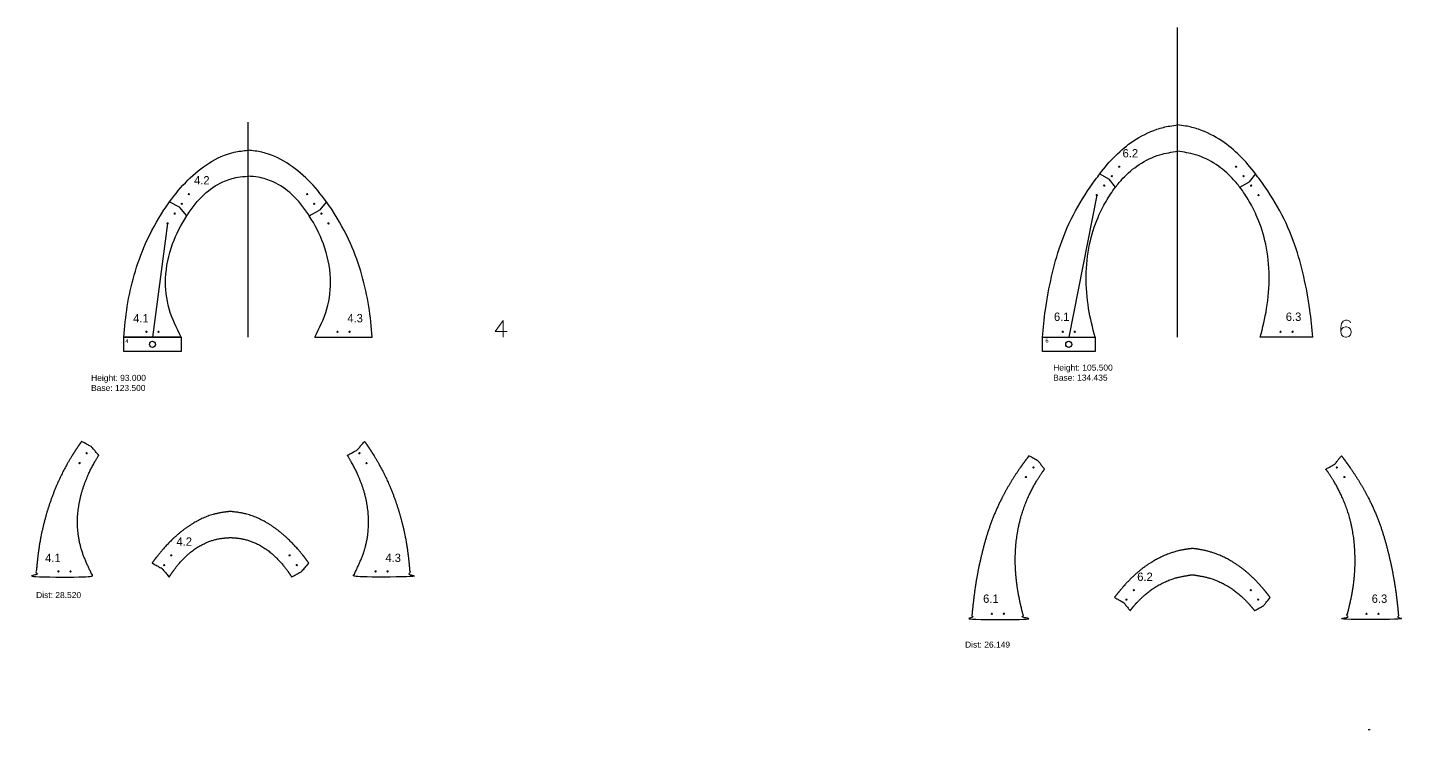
# Model space of a CAD drawing. Header units: inches. Extents: x -1683 to 11264, y -1696 to 4470.
# Drawn here: x -666 to 18, y 0 to 349 of the extents above; entities that cross this region are included whole.
import ezdxf

# ---------------------------------------------------------------- set-up
doc = ezdxf.new("R2010")
doc.units = ezdxf.units.IN
doc.header["$MEASUREMENT"] = 0
doc.layers.add('Anchoring', color=1, linetype='Continuous')
doc.layers.add('Annotation', color=7, linetype='Continuous', lineweight=9)
doc.layers.add('Drilling', color=3, linetype='Continuous', lineweight=13)
doc.styles.get("Standard").update_dxf_attribs({"font": 'Arial.ttf'})
doc.styles.add('Tw Cen MT', font='')
doc.styles.get('Tw Cen MT').set_extended_font_data('Tw Cen MT')

msp = doc.modelspace()

# ---------------------------------------------------------------- linework, layer by layer
for p, q in [((-94.741, 194.838), (-94.741, 348.738)), ((-556.878, 194.838), (-556.878, 301.713)), ((-133.454, 276.035), (-129.073, 273.604)), ((-56.027, 276.035), (-59.14, 272.108)), ((-125.662, 269.425), (-128.774, 273.351)), ((-63.819, 269.425), (-59.438, 271.855)), ((-595.853, 262.191), (-591.102, 259.612)), ((-517.904, 262.191), (-521.417, 258.083)), ((-587.306, 255.275), (-590.819, 259.383)), ((-526.451, 255.275), (-521.7, 257.854)), ((-590.108, 194.838), (-618.628, 194.838)), ((-523.648, 194.838), (-495.128, 194.838)), ((-161.958, 194.838), (-135.809, 194.838)), ((-27.523, 194.838), (-53.672, 194.838))]:
    msp.add_line(p, q)
for centre, start, end in [((-129.558, 272.73), 38.403208, 60.978431), ((-59.923, 272.73), 299.021569, 321.596792), ((-591.579, 258.733), 40.541474, 61.503107), ((-522.177, 258.733), 298.496893, 319.458526)]:
    msp.add_arc(centre, 1, start, end)
for points, knots in [([(-133.454, 276.035), (-131.034, 279.188), (-125.98, 285.185), (-116.613, 293.073), (-107.167, 297.811), (-99.521, 299.783), (-96.02, 300.189), (-94.741, 300.338)], [87.3518679, 87.3518679, 87.3518679, 87.3518679, 99.2537666, 110.8328907, 123.8524043, 130.5559238, 134.4188593, 134.4188593, 134.4188593, 134.4188593]), ([(-56.027, 276.035), (-58.447, 279.188), (-63.501, 285.185), (-72.868, 293.073), (-82.314, 297.811), (-89.96, 299.783), (-93.461, 300.189), (-94.741, 300.338)], [87.3518679, 87.3518679, 87.3518679, 87.3518679, 99.2537666, 110.8328907, 123.8524043, 130.5559238, 134.4188593, 134.4188593, 134.4188593, 134.4188593]), ([(-595.853, 262.191), (-593.108, 265.985), (-587.167, 273.128), (-576.553, 281.934), (-565.969, 286.782), (-559.204, 287.568), (-556.878, 287.838)], [72.0140664, 72.0140664, 72.0140664, 72.0140664, 86.0263737, 99.7703356, 113.1428217, 120.1469613, 120.1469613, 120.1469613, 120.1469613]), ([(-517.904, 262.191), (-520.649, 265.985), (-526.589, 273.128), (-537.204, 281.934), (-547.788, 286.782), (-554.553, 287.568), (-556.878, 287.838)], [72.0140664, 72.0140664, 72.0140664, 72.0140664, 86.0263737, 99.7703356, 113.1428217, 120.1469613, 120.1469613, 120.1469613, 120.1469613]), ([(-125.662, 269.425), (-124.493, 270.967), (-120.998, 275.13), (-113.921, 281.196), (-104.47, 285.788), (-97.707, 286.853), (-94.741, 287.321)], [78.0469254, 78.0469254, 78.0469254, 78.0469254, 83.8398055, 94.3124817, 105.8037475, 114.783894, 114.783894, 114.783894, 114.783894]), ([(-63.819, 269.425), (-64.989, 270.967), (-68.483, 275.13), (-75.56, 281.196), (-85.011, 285.788), (-91.774, 286.853), (-94.741, 287.321)], [78.0469254, 78.0469254, 78.0469254, 78.0469254, 83.8398055, 94.3124817, 105.8037475, 114.783894, 114.783894, 114.783894, 114.783894]), ([(-587.306, 255.275), (-587.215, 255.416), (-584.739, 259.234), (-579.608, 265.803), (-570.662, 272.008), (-562.894, 274.47), (-558.582, 274.748), (-556.878, 274.858)], [63.7631151, 63.7631151, 63.7631151, 63.7631151, 64.2624738, 77.3652184, 88.5312456, 96.3575285, 101.471186, 101.471186, 101.471186, 101.471186]), ([(-526.451, 255.275), (-526.541, 255.416), (-529.017, 259.234), (-534.148, 265.803), (-543.094, 272.008), (-550.862, 274.47), (-555.174, 274.748), (-556.878, 274.858)], [63.7631151, 63.7631151, 63.7631151, 63.7631151, 64.2624738, 77.3652184, 88.5312456, 96.3575285, 101.471186, 101.471186, 101.471186, 101.471186]), ([(-161.958, 194.838), (-161.526, 199.421), (-160.568, 209.582), (-157.649, 224.938), (-153.166, 241.585), (-145.939, 257.917), (-138.537, 269.25), (-134.158, 275.117), (-133.454, 276.035)], [0, 0, 0, 0, 13.8052495, 30.6066028, 46.826991, 65.4382533, 83.8875952, 87.3518679, 87.3518679, 87.3518679, 87.3518679]), ([(-27.523, 194.838), (-27.955, 199.421), (-28.914, 209.582), (-31.832, 224.938), (-36.315, 241.585), (-43.542, 257.917), (-50.944, 269.25), (-55.323, 275.117), (-56.027, 276.035)], [0, 0, 0, 0, 13.8052495, 30.6066028, 46.826991, 65.4382533, 83.8875952, 87.3518679, 87.3518679, 87.3518679, 87.3518679]), ([(-135.809, 194.838), (-136.995, 199.585), (-139.486, 209.552), (-140.706, 225.173), (-139.165, 240.554), (-135.226, 252.975), (-130.534, 262.311), (-127.369, 267.174), (-125.662, 269.425)], [0, 0, 0, 0, 14.6629086, 30.7869195, 46.7331176, 60.7456641, 69.5924231, 78.0469254, 78.0469254, 78.0469254, 78.0469254]), ([(-53.672, 194.838), (-52.486, 199.585), (-49.995, 209.552), (-48.775, 225.173), (-50.317, 240.554), (-54.255, 252.975), (-58.947, 262.311), (-62.112, 267.174), (-63.819, 269.425)], [0, 0, 0, 0, 14.6629086, 30.7869195, 46.7331176, 60.7456641, 69.5924231, 78.0469254, 78.0469254, 78.0469254, 78.0469254]), ([(-618.628, 194.838), (-618.167, 199.972), (-617.233, 210.367), (-613.704, 226.056), (-607.91, 242.319), (-601.351, 254.267), (-596.819, 260.856), (-595.853, 262.191)], [0, 0, 0, 0, 15.4504624, 31.2862895, 48.0983653, 67.0826457, 72.0140664, 72.0140664, 72.0140664, 72.0140664]), ([(-495.128, 194.838), (-495.589, 199.972), (-496.523, 210.367), (-500.053, 226.056), (-505.847, 242.319), (-512.405, 254.267), (-516.938, 260.856), (-517.904, 262.191)], [0, 0, 0, 0, 15.4504624, 31.2862895, 48.0983653, 67.0826457, 72.0140664, 72.0140664, 72.0140664, 72.0140664]), ([(-590.108, 194.838), (-592.379, 199.471), (-596.894, 208.683), (-598.727, 224.938), (-595.188, 240.931), (-590.156, 250.849), (-587.306, 255.275)], [0, 0, 0, 0, 15.3929843, 30.6044602, 48.0261714, 63.7631151, 63.7631151, 63.7631151, 63.7631151]), ([(-523.648, 194.838), (-521.377, 199.471), (-516.862, 208.683), (-515.029, 224.938), (-518.568, 240.931), (-523.601, 250.849), (-526.451, 255.275)], [0, 0, 0, 0, 15.3929843, 30.6044602, 48.0261714, 63.7631151, 63.7631151, 63.7631151, 63.7631151])]:
    msp.add_open_spline(points, degree=3, knots=knots)
for points, weights, knots in [([(-631.065, 136.191), (-633.915, 131.764), (-638.948, 121.846), (-642.486, 105.854), (-640.653, 89.598), (-636.138, 80.386), (-633.867, 75.753), (-643.374, 75.753), (-652.881, 75.753), (-662.388, 75.753), (-661.926, 80.887), (-660.992, 91.283), (-657.463, 106.971), (-651.669, 123.235), (-645.111, 135.183), (-640.578, 141.771), (-639.612, 143.107), (-638.029, 142.247), (-636.445, 141.387), (-634.861, 140.528), (-634.754, 140.469), (-634.658, 140.392), (-634.579, 140.299), (-633.407, 138.929), (-632.236, 137.56), (-631.065, 136.191)], [1, 1, 1, 1, 1, 1, 1, 1, 1, 1, 1, 1, 1, 1, 1, 1, 1, 1, 1, 1, 0.98887724584, 0.98887724584, 1, 1, 1, 1], [0, 0, 0, 0, 15.7369437, 33.1586549, 48.3701308, 63.7631151, 63.7631151, 63.7631151, 64.7631151, 64.7631151, 64.7631151, 80.2135775, 96.0494045, 112.8614804, 131.8457608, 136.7771815, 136.7771815, 136.7771815, 137.7771815, 137.7771815, 137.7771815, 138.143031, 138.143031, 138.143031, 139.143031, 139.143031, 139.143031, 139.143031]), ([(-507.529, 136.191), (-504.679, 131.764), (-499.647, 121.846), (-496.108, 105.854), (-497.941, 89.598), (-502.456, 80.386), (-504.727, 75.753), (-495.22, 75.753), (-485.714, 75.753), (-476.207, 75.753), (-476.668, 80.887), (-477.602, 91.283), (-481.132, 106.971), (-486.925, 123.235), (-493.484, 135.183), (-498.016, 141.771), (-498.982, 143.107), (-500.153, 141.737), (-501.325, 140.368), (-502.496, 138.999), (-502.576, 138.906), (-502.671, 138.828), (-502.779, 138.77), (-504.362, 137.91), (-505.946, 137.05), (-507.529, 136.191)], [1, 1, 1, 1, 1, 1, 1, 1, 1, 1, 1, 1, 1, 1, 1, 1, 1, 1, 1, 1, 0.98887724584, 0.98887724584, 1, 1, 1, 1], [0, 0, 0, 0, 15.7369437, 33.1586549, 48.3701308, 63.7631151, 63.7631151, 63.7631151, 64.7631151, 64.7631151, 64.7631151, 80.2135775, 96.0494045, 112.8614804, 131.8457608, 136.7771815, 136.7771815, 136.7771815, 137.7771815, 137.7771815, 137.7771815, 138.143031, 138.143031, 138.143031, 139.143031, 139.143031, 139.143031, 139.143031]), ([(-160.889, 129.338), (-162.596, 127.087), (-165.761, 122.224), (-170.454, 112.888), (-174.392, 100.467), (-175.933, 85.086), (-174.713, 69.465), (-172.223, 59.498), (-171.036, 54.751), (-179.753, 54.751), (-188.469, 54.751), (-197.185, 54.751), (-196.753, 59.334), (-195.795, 69.495), (-192.876, 84.852), (-188.393, 101.498), (-181.166, 117.83), (-173.764, 129.163), (-169.385, 135.03), (-168.681, 135.948), (-167.221, 135.137), (-165.76, 134.327), (-164.3, 133.517), (-164.185, 133.453), (-164.084, 133.367), (-164.002, 133.264), (-162.964, 131.955), (-161.927, 130.646), (-160.889, 129.338)], [1, 1, 1, 1, 1, 1, 1, 1, 1, 1, 1, 1, 1, 1, 1, 1, 1, 1, 1, 1, 1, 1, 1, 0.987104668363, 0.987104668363, 1, 1, 1, 1], [0, 0, 0, 0, 8.4545022, 17.3012613, 31.3138077, 47.2600058, 63.3840168, 78.0469254, 78.0469254, 78.0469254, 79.0469254, 79.0469254, 79.0469254, 92.8521749, 109.6535282, 125.8739164, 144.4851786, 162.9345205, 166.3987932, 166.3987932, 166.3987932, 167.3987932, 167.3987932, 167.3987932, 167.7928052, 167.7928052, 167.7928052, 168.7928052, 168.7928052, 168.7928052, 168.7928052]), ([(-21.103, 129.338), (-19.397, 127.087), (-16.232, 122.224), (-11.539, 112.888), (-7.601, 100.467), (-6.059, 85.086), (-7.279, 69.465), (-9.77, 59.498), (-10.956, 54.751), (-2.24, 54.751), (6.476, 54.751), (15.193, 54.751), (14.76, 59.334), (13.802, 69.495), (10.883, 84.852), (6.4, 101.498), (-0.826, 117.83), (-8.228, 129.163), (-12.607, 135.03), (-13.312, 135.948), (-14.349, 134.639), (-15.386, 133.33), (-16.424, 132.021), (-16.506, 131.918), (-16.607, 131.832), (-16.722, 131.768), (-18.183, 130.958), (-19.643, 130.148), (-21.103, 129.338)], [1, 1, 1, 1, 1, 1, 1, 1, 1, 1, 1, 1, 1, 1, 1, 1, 1, 1, 1, 1, 1, 1, 1, 0.987104668363, 0.987104668363, 1, 1, 1, 1], [0, 0, 0, 0, 8.4545022, 17.3012613, 31.3138077, 47.2600058, 63.3840168, 78.0469254, 78.0469254, 78.0469254, 79.0469254, 79.0469254, 79.0469254, 92.8521749, 109.6535282, 125.8739164, 144.4851786, 162.9345205, 166.3987932, 166.3987932, 166.3987932, 167.3987932, 167.3987932, 167.3987932, 167.7928052, 167.7928052, 167.7928052, 168.7928052, 168.7928052, 168.7928052, 168.7928052]), ([(-599.563, 79.861), (-599.642, 79.954), (-599.738, 80.031), (-599.845, 80.09), (-601.429, 80.95), (-603.012, 81.809), (-604.596, 82.669), (-601.851, 86.463), (-595.91, 93.606), (-585.296, 102.412), (-574.712, 107.26), (-567.947, 108.045), (-565.621, 108.315), (-563.296, 108.045), (-556.531, 107.26), (-545.947, 102.412), (-535.333, 93.606), (-529.392, 86.463), (-526.647, 82.669), (-527.818, 81.3), (-528.989, 79.93), (-530.16, 78.561), (-530.24, 78.468), (-530.335, 78.391), (-530.443, 78.332), (-532.027, 77.472), (-533.61, 76.613), (-535.194, 75.753), (-535.284, 75.894), (-537.76, 79.712), (-542.892, 86.28), (-551.838, 92.485), (-559.605, 94.948), (-563.917, 95.226), (-565.621, 95.336), (-567.325, 95.226), (-571.637, 94.948), (-579.405, 92.485), (-588.351, 86.28), (-593.482, 79.712), (-595.958, 75.894), (-596.049, 75.753), (-597.22, 77.122), (-598.391, 78.492), (-599.563, 79.861)], [1, 0.98887724584, 0.98887724584, 1, 1, 1, 1, 1, 1, 1, 1, 1, 1, 1, 1, 1, 1, 1, 1, 1, 1, 1, 0.98887724584, 0.98887724584, 1, 1, 1, 1, 1, 1, 1, 1, 1, 1, 1, 1, 1, 1, 1, 1, 1, 1, 1, 1, 1], [0, 0, 0, 0, 0.3658495, 0.3658495, 0.3658495, 1.3658495, 1.3658495, 1.3658495, 15.3781567, 29.1221187, 42.4946048, 49.4987444, 49.4987444, 49.4987444, 56.502884, 69.8753701, 83.6193321, 97.6316394, 97.6316394, 97.6316394, 98.6316394, 98.6316394, 98.6316394, 98.9974889, 98.9974889, 98.9974889, 99.9974889, 99.9974889, 99.9974889, 100.4968475, 113.5995922, 124.7656194, 132.5919022, 137.7055597, 137.7055597, 137.7055597, 142.8192172, 150.6455001, 161.8115273, 174.9142719, 175.4136306, 175.4136306, 175.4136306, 176.4136306, 176.4136306, 176.4136306, 176.4136306]), ([(-121.484, 62.913), (-121.566, 63.017), (-121.667, 63.102), (-121.783, 63.166), (-123.243, 63.976), (-124.703, 64.787), (-126.164, 65.597), (-123.744, 68.75), (-118.69, 74.748), (-109.323, 82.635), (-99.877, 87.374), (-92.231, 89.346), (-88.73, 89.752), (-87.45, 89.9), (-86.171, 89.752), (-82.67, 89.346), (-75.023, 87.374), (-65.578, 82.635), (-56.211, 74.748), (-51.157, 68.75), (-48.737, 65.597), (-49.775, 64.288), (-50.812, 62.979), (-51.849, 61.671), (-51.931, 61.567), (-52.032, 61.482), (-52.148, 61.417), (-53.608, 60.607), (-55.069, 59.797), (-56.529, 58.987), (-57.698, 60.529), (-61.193, 64.692), (-68.27, 70.758), (-77.721, 75.35), (-84.484, 76.416), (-87.45, 76.883), (-90.417, 76.416), (-97.18, 75.35), (-106.631, 70.758), (-113.708, 64.692), (-117.202, 60.529), (-118.372, 58.987), (-119.409, 60.296), (-120.447, 61.604), (-121.484, 62.913)], [1, 0.987104668363, 0.987104668363, 1, 1, 1, 1, 1, 1, 1, 1, 1, 1, 1, 1, 1, 1, 1, 1, 1, 1, 1, 1, 1, 0.987104668363, 0.987104668363, 1, 1, 1, 1, 1, 1, 1, 1, 1, 1, 1, 1, 1, 1, 1, 1, 1, 1, 1], [0, 0, 0, 0, 0.394012, 0.394012, 0.394012, 1.394012, 1.394012, 1.394012, 13.2959107, 24.8750348, 37.8945485, 44.5980679, 48.4610034, 48.4610034, 48.4610034, 52.3239389, 59.0274584, 72.046972, 83.6260962, 95.5279949, 95.5279949, 95.5279949, 96.5279949, 96.5279949, 96.5279949, 96.9220068, 96.9220068, 96.9220068, 97.9220068, 97.9220068, 97.9220068, 103.714887, 114.1875632, 125.678829, 134.6589755, 134.6589755, 134.6589755, 143.6391219, 155.1303877, 165.603064, 171.3959441, 171.3959441, 171.3959441, 172.3959441, 172.3959441, 172.3959441, 172.3959441])]:
    msp.add_rational_spline(points, weights, degree=3, knots=knots)
msp.add_open_spline([(0, 0), (0.333, 0), (0.667, 0), (1, 0)], degree=3)
msp.add_open_spline([(0, 0), (0.333, 0), (0.667, 0), (1, 0)], degree=3)
msp.add_open_spline([(0, 0), (0.333, 0), (0.667, 0), (1, 0)], degree=3)
msp.add_open_spline([(0, 0), (0.333, 0), (0.667, 0), (1, 0)], degree=3)
msp.add_open_spline([(0, 0), (0.333, 0), (0.667, 0), (1, 0)], degree=3)
msp.add_open_spline([(0, 0), (0.333, 0), (0.667, 0), (1, 0)], degree=3)
at = {"layer": 'Anchoring'}
for p, q in [((-134.947, 265.511), (-148.884, 194.838)), ((-596.858, 251.444), (-604.368, 194.838))]:
    msp.add_line(p, q, dxfattribs=at)
for points in [[(-618.628, 194.838), (-590.108, 194.838), (-590.108, 187.838), (-618.628, 187.838)], [(-161.958, 194.838), (-135.809, 194.838), (-135.809, 187.838), (-161.958, 187.838)]]:
    msp.add_lwpolyline(points, close=True, dxfattribs=at)
for centre in [(-604.368, 191.338), (-148.884, 191.338)]:
    msp.add_circle(centre, 1.5, dxfattribs=at)
at = {"layer": 'Annotation'}
for points in [[(-430.015, 194.838), (-430.015, 203.254), (-434.033, 197.643), (-428.006, 197.643)], [(-8.81, 202.072), (-9.212, 202.875), (-10.417, 203.277), (-11.221, 203.277), (-12.427, 202.875), (-13.23, 201.67), (-13.632, 199.66), (-13.632, 197.651), (-13.23, 196.043), (-12.427, 195.24), (-11.221, 194.838), (-10.819, 194.838), (-9.613, 195.24), (-8.81, 196.043), (-8.408, 197.249), (-8.408, 197.651), (-8.81, 198.857), (-9.613, 199.66), (-10.819, 200.062), (-11.221, 200.062), (-12.427, 199.66), (-13.23, 198.857), (-13.632, 197.651)]]:
    msp.add_lwpolyline(points, dxfattribs=at)
at = {"layer": 'Drilling'}
for centre in [(-127.494, 274.916), (-123.767, 279.619), (-65.714, 279.619), (-61.987, 274.916), (-131.22, 270.213), (-58.261, 270.213), (-589.82, 261.163), (-586.3, 266.023), (-527.456, 266.023), (-523.937, 261.163), (-134.947, 265.511), (-54.535, 265.511), (-593.339, 256.304), (-520.418, 256.304), (-596.858, 251.444), (-516.898, 251.444), (-607.368, 197.588), (-601.368, 197.588), (-512.388, 197.588), (-506.388, 197.588), (-151.884, 197.588), (-145.884, 197.588), (-43.598, 197.588), (-37.598, 197.588), (-637.098, 137.219), (-501.496, 137.219), (-640.617, 132.359), (-497.977, 132.359), (-166.447, 130.127), (-15.545, 130.127), (-170.174, 125.424), (-11.819, 125.424), (-595.044, 86.5), (-536.199, 86.5), (-651.127, 78.503), (-645.127, 78.503), (-598.563, 81.641), (-532.68, 81.641), (-493.467, 78.503), (-487.467, 78.503), (-116.477, 69.181), (-58.424, 69.181), (-120.204, 64.478), (-54.697, 64.478), (-187.111, 57.501), (-181.111, 57.501), (-0.882, 57.501), (5.118, 57.501)]:
    msp.add_circle(centre, 0.323, dxfattribs=at)

# ---------------------------------------------------------------- texts
at = {"layer": 'Annotation', "color": 7, "char_height": 7, "line_spacing_factor": 0.481418, "style": 'Tw Cen MT'}
for s, insert, attachment_point in [('{\\H0.59259x;6.2}', (-122.128, 284.163), 7), ('{\\H0.59259x;4.2}', (-583.699, 270.783), 7), ('{\\H0.59259x;4.1}', (-613.969, 202.215), 7), ('{\\H0.59259x;4.3}', (-499.787, 202.215), 9), ('{\\H0.59259x;6.1}', (-156.216, 202.925), 7), ('{\\H0.59259x;6.3}', (-33.265, 202.925), 9), ('{\\H0.59259x;4.2}', (-592.442, 91.26), 7), ('{\\H0.59259x;4.1}', (-657.729, 83.131), 7), ('{\\H0.59259x;4.3}', (-480.866, 83.131), 9), ('{\\H0.59259x;6.2}', (-114.838, 73.725), 7), ('{\\H0.59259x;6.1}', (-191.443, 62.838), 7), ('{\\H0.59259x;6.3}', (9.45, 62.838), 9)]:
    msp.add_mtext(s, dxfattribs=dict(at, insert=insert, attachment_point=attachment_point))
at = {"layer": 'Annotation', "attachment_point": 1}
for s, width, insert, char_height in [('4', 4, (-617.933, 193.971), 2), ('6', 4, (-160.475, 194.16), 2), ('Height: 105.500\\PBase: 134.435', 45.21016, (-156.596, 181.298), 3), ('Height: 93.000\\PBase: 123.500', 45.21016, (-634.876, 176.182), 3), ('Dist: 28.520', 45.21016, (-662.212, 68.259), 3), ('Dist: 26.149', 45.21016, (-200.426, 43.642), 3)]:
    msp.add_mtext_dynamic_manual_height_columns(s, width=width, gutter_width=1, heights=[0], dxfattribs=dict(at, insert=insert, char_height=char_height))

doc.saveas('drawing.dxf')
